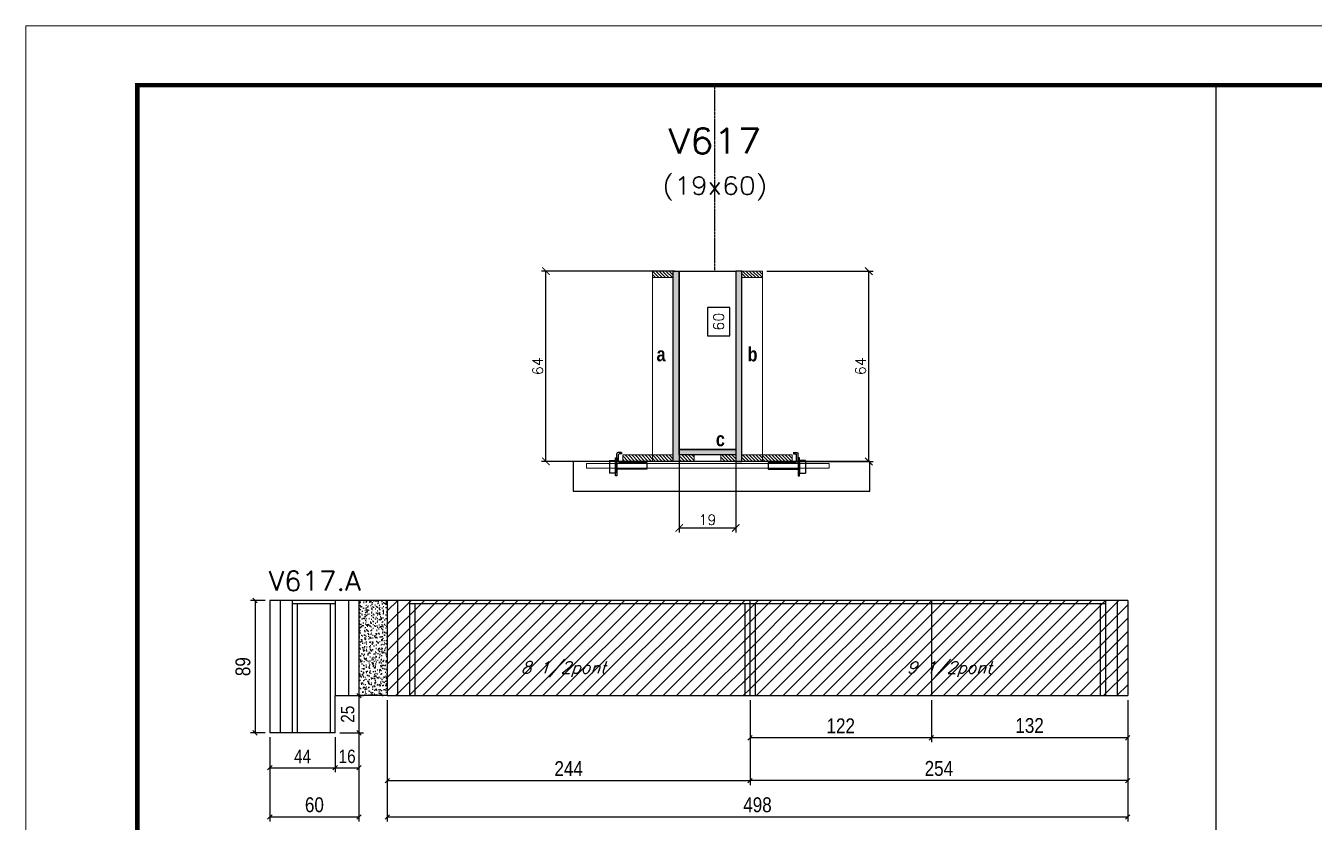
# Model space of a CAD drawing. Extents: x -20960 to -5926, y -2106 to 21915.
# Drawn here: x -7438 to -6572, y 15637 to 16173 of the extents above; entities that cross this region are included whole.
import ezdxf
from ezdxf.enums import TextEntityAlignment as Align

# ---------------------------------------------------------------- set-up
doc = ezdxf.new("R2010")
doc.units = 0
doc.linetypes.add('DASHED', pattern=[0.75, 0.5, -0.25])
doc.linetypes.add('HIDDEN', pattern=[0.375, 0.25, -0.125])
for name, color, linetype in [('barrote', 251, 'Continuous'), ('COTA', 241, 'Continuous'), ('Cota Seção (2x)', 4, 'Continuous'), ('detalhes', 4, 'Continuous'), ('Painéis', 200, 'Continuous'), ('presilha', 1, 'Continuous'), ('Reaproveitamento', 251, 'Continuous'), ('SARR_2.2x7', 40, 'Continuous'), ('SARR_3.5x7', 81, 'Continuous'), ('texto', 7, 'Continuous'), ('Texto de Titulo', 7, 'Continuous'), ('Texto Qtd Sarr', 242, 'Continuous')]:
    doc.layers.add(name, color=color, linetype=linetype)
for name, color, linetype, lineweight in [('CONCRETO', 251, 'Continuous', 25), ('Folhas', 255, 'Continuous', 9), ('Hachura', 251, 'Continuous', 9), ('Madeira', 126, 'Continuous', 18), ('SARRAFO DE PRESSAO', 251, 'DASHED', 9), ('SCO-___-LAJ', 2, 'Continuous', 0), ('Texto Seção', 7, 'Continuous', 15)]:
    doc.layers.add(name, color=color, linetype=linetype, lineweight=lineweight)
doc.styles.add('COTA TECNICA', font='techl___.ttf', dxfattribs={"height": 10})
doc.styles.add('COTA TECNICA-50', font='techl___.ttf', dxfattribs={"height": 9})
doc.styles.add('REGUA-120', font='ROMANS.shx', dxfattribs={"height": 15})
doc.styles.add('Romans', font='romans.shx')
doc.styles.add('TECNICA', font='techb___.ttf', dxfattribs={"height": 10})
doc.dimstyles.new('COTA PAINEL-50', dxfattribs={"dimtxt": 9, "dimasz": 3, "dimexe": 3, "dimexo": 3, "dimgap": 3, "dimtad": 1, "dimdec": 1, "dimzin": 12, "dimdsep": 46, "dimtxsty": 'COTA TECNICA-50', "dimblk1": 'OBLIQUE', "dimblk2": 'OBLIQUE', "dimsah": 1, "dimcen": 0.9, "dimclrd": 4, "dimclre": 4, "dimclrt": 240, "dimadec": 1, "dimazin": 3, "dimtfac": 1, "dimtdec": 1, "dimtmove": 0, "dimatfit": 3, "dimfxl": 1, "dimtolj": 1, "dimtzin": 12, "dimarcsym": 0})
doc.dimstyles.new('Cota Seção (2x)', dxfattribs={"dimtxt": 7, "dimasz": 5, "dimexe": 3, "dimexo": 3, "dimgap": 2, "dimtad": 3, "dimdec": 1, "dimlfac": 0.5, "dimzin": 12, "dimdsep": 46, "dimtxsty": 'Romans', "dimblk": 'ARCHTICK', "dimcen": 0, "dimclrd": 4, "dimclre": 4, "dimclrt": 1, "dimadec": 1, "dimazin": 3, "dimtfac": 1, "dimtdec": 1, "dimtmove": 0, "dimatfit": 3, "dimldrblk": 'OBLIQUE', "dimfxl": 1, "dimtolj": 1, "dimtzin": 12, "dimarcsym": 0})
doc.dimstyles.new('Cota Seção interna', dxfattribs={"dimtxt": 7, "dimasz": 6, "dimexe": 0.18, "dimexo": 2, "dimgap": -4, "dimtad": 3, "dimdec": 1, "dimlfac": 0.5, "dimzin": 12, "dimdsep": 46, "dimtxsty": 'Romans', "dimblk": 'ARCHTICK', "dimcen": 0.09, "dimse1": 1, "dimse2": 1, "dimsd1": 1, "dimsd2": 1, "dimclrd": 180, "dimclre": 5, "dimclrt": 1, "dimadec": 0, "dimazin": 3, "dimtfac": 1, "dimtdec": 1, "dimtofl": 0, "dimtmove": 0, "dimatfit": 3, "dimldrblk": 'ARCHTICK', "dimfxl": 1, "dimtolj": 1, "dimtzin": 0, "dimarcsym": 0})
doc.dimstyles.new('PAINEL', dxfattribs={"dimtxt": 10, "dimasz": 3, "dimexe": 3, "dimexo": 3, "dimgap": 3, "dimtad": 1, "dimdec": 1, "dimzin": 12, "dimdsep": 46, "dimtxsty": 'COTA TECNICA', "dimblk1": 'OBLIQUE', "dimblk2": 'OBLIQUE', "dimsah": 1, "dimcen": 0.9, "dimclrd": 4, "dimclre": 4, "dimclrt": 240, "dimadec": 1, "dimazin": 3, "dimtfac": 1, "dimtdec": 1, "dimtmove": 0, "dimatfit": 3, "dimfxl": 1, "dimtolj": 1, "dimtzin": 12, "dimarcsym": 0})
pattern_1 = [(315, (15957.631, 7649.8717), (1.12253202, 1.12253202), [])]
pattern_2 = [(315, (15957.631, 7576.2717), (1.12253202, 1.12253202), [])]
pattern_3 = [(45, (-145208.969, -16016.1105), (-4.49012806, 4.49012806), [])]

# ---------------------------------------------------------------- blocks, each defined once
blk = doc.blocks.new('9999999999')
at = {"layer": 'Folhas'}
blk.add_lwpolyline([(98138.98, 34190.21), (99623.98, 34190.21), (99623.98, 35240.21), (98138.98, 35240.21)], close=True, dxfattribs=at)
at = {"layer": 'Folhas', "color": 30, "const_width": 3}
blk.add_lwpolyline([(98213.98, 34230.21), (99583.98, 34230.21), (99583.98, 35200.21), (98213.98, 35200.21)], close=True, dxfattribs=at)
blk = doc.blocks.new('_Oblique')
at = {"color": 0, "linetype": 'ByBlock', "lineweight": -2}
blk.add_line((-0.5, -0.5), (0.5, 0.5), dxfattribs=at)
blk = doc.blocks.new('*D667')
at = {"layer": 'COTA', "color": 4, "linetype": 'ByBlock', "lineweight": -2, "transparency": 16777216}
for p, q in [((-7277.38, 15786.02), (-7287.31, 15786.02)), ((-7284.31, 15786.02), (-7284.31, 15697.02)), ((-7277.38, 15697.02), (-7287.31, 15697.02))]:
    blk.add_line(p, q, dxfattribs=at)
at = {"layer": 'Defpoints', "color": 0, "linetype": 'ByBlock', "transparency": 16777216}
for p in [(-7274.38, 15786.02), (-7284.31, 15697.02), (-7274.38, 15697.02)]:
    blk.add_point(p, dxfattribs=at)
at = {"layer": 'COTA', "color": 4, "linetype": 'ByBlock', "lineweight": -2, "transparency": 16777216, "xscale": 3, "yscale": 3, "zscale": 3}
for p, rotation in [((-7284.31, 15786.02), 90), ((-7284.31, 15697.02), 270)]:
    blk.add_blockref('_Oblique', p, dxfattribs=dict(at, rotation=rotation))
at = {"layer": 'COTA', "color": 240, "linetype": 'ByBlock', "transparency": 16777216, "insert": (-7292.41, 15741.52), "char_height": 10, "attachment_point": 5, "rotation": 90, "style": 'COTA TECNICA'}
blk.add_mtext('\\A1;89', dxfattribs=at)
blk = doc.blocks.new('*D668')
at = {"layer": 'COTA', "color": 4, "linetype": 'ByBlock', "lineweight": -2, "transparency": 16777216}
for p, q in [((-7214.38, 15719.02), (-7214.38, 15637.45)), ((-7274.38, 15694.02), (-7274.38, 15637.45)), ((-7274.38, 15640.45), (-7214.38, 15640.45))]:
    blk.add_line(p, q, dxfattribs=at)
at = {"layer": 'Defpoints', "color": 0, "linetype": 'ByBlock', "transparency": 16777216}
for p in [(-7214.38, 15722.02), (-7274.38, 15697.02), (-7214.38, 15640.45)]:
    blk.add_point(p, dxfattribs=at)
at = {"layer": 'COTA', "color": 4, "linetype": 'ByBlock', "lineweight": -2, "transparency": 16777216, "xscale": 3, "yscale": 3, "zscale": 3, "rotation": 180}
blk.add_blockref('_Oblique', (-7274.38, 15640.45), dxfattribs=at)
at = {"layer": 'COTA', "color": 4, "linetype": 'ByBlock', "lineweight": -2, "transparency": 16777216, "xscale": 3, "yscale": 3, "zscale": 3}
blk.add_blockref('_Oblique', (-7214.38, 15640.45), dxfattribs=at)
at = {"layer": 'COTA', "color": 240, "linetype": 'ByBlock', "transparency": 16777216, "insert": (-7244.38, 15648.56), "char_height": 10, "attachment_point": 5, "style": 'COTA TECNICA'}
blk.add_mtext('\\A1;60', dxfattribs=at)
blk = doc.blocks.new('*D669')
at = {"layer": 'COTA', "color": 4, "linetype": 'ByBlock', "lineweight": -2, "transparency": 16777216}
for p, q in [((-7195.38, 15719.02), (-7195.38, 15661.89)), ((-6951.38, 15719.02), (-6951.38, 15661.89)), ((-7195.38, 15664.89), (-6951.38, 15664.89))]:
    blk.add_line(p, q, dxfattribs=at)
at = {"layer": 'Defpoints', "color": 0, "linetype": 'ByBlock', "transparency": 16777216}
for p in [(-7195.38, 15722.02), (-6951.38, 15722.02), (-6951.38, 15664.89)]:
    blk.add_point(p, dxfattribs=at)
at = {"layer": 'COTA', "color": 4, "linetype": 'ByBlock', "lineweight": -2, "transparency": 16777216, "xscale": 3, "yscale": 3, "zscale": 3, "rotation": 180}
blk.add_blockref('_Oblique', (-7195.38, 15664.89), dxfattribs=at)
at = {"layer": 'COTA', "color": 4, "linetype": 'ByBlock', "lineweight": -2, "transparency": 16777216, "xscale": 3, "yscale": 3, "zscale": 3}
blk.add_blockref('_Oblique', (-6951.38, 15664.89), dxfattribs=at)
at = {"layer": 'COTA', "color": 240, "linetype": 'ByBlock', "transparency": 16777216, "insert": (-7073.38, 15672.96), "char_height": 10, "attachment_point": 5, "style": 'COTA TECNICA'}
blk.add_mtext('\\A1;244', dxfattribs=at)
blk = doc.blocks.new('*D670')
at = {"layer": 'COTA', "color": 4, "linetype": 'ByBlock', "lineweight": -2, "transparency": 16777216}
for p, q in [((-6951.38, 15719.02), (-6951.38, 15661.89)), ((-6697.38, 15719.02), (-6697.38, 15661.89)), ((-6697.38, 15664.89), (-6951.38, 15664.89))]:
    blk.add_line(p, q, dxfattribs=at)
at = {"layer": 'Defpoints', "color": 0, "linetype": 'ByBlock', "transparency": 16777216}
for p in [(-6951.38, 15722.02), (-6697.38, 15722.02), (-6951.38, 15664.89)]:
    blk.add_point(p, dxfattribs=at)
at = {"layer": 'COTA', "color": 4, "linetype": 'ByBlock', "lineweight": -2, "transparency": 16777216, "xscale": 3, "yscale": 3, "zscale": 3, "rotation": 180}
blk.add_blockref('_Oblique', (-6951.38, 15664.89), dxfattribs=at)
at = {"layer": 'COTA', "color": 4, "linetype": 'ByBlock', "lineweight": -2, "transparency": 16777216, "xscale": 3, "yscale": 3, "zscale": 3}
blk.add_blockref('_Oblique', (-6697.38, 15664.89), dxfattribs=at)
at = {"layer": 'COTA', "color": 240, "linetype": 'ByBlock', "transparency": 16777216, "insert": (-6824.38, 15673), "char_height": 10, "attachment_point": 5, "style": 'COTA TECNICA'}
blk.add_mtext('\\A1;254', dxfattribs=at)
blk = doc.blocks.new('*D671')
at = {"layer": 'COTA', "color": 4, "linetype": 'ByBlock', "lineweight": -2, "transparency": 16777216}
for p, q in [((-6829.38, 15719.02), (-6829.38, 15690.66)), ((-6697.38, 15719.02), (-6697.38, 15690.66)), ((-6697.38, 15693.66), (-6829.38, 15693.66))]:
    blk.add_line(p, q, dxfattribs=at)
at = {"layer": 'Defpoints', "color": 0, "linetype": 'ByBlock', "transparency": 16777216}
for p in [(-6829.38, 15722.02), (-6697.38, 15722.02), (-6829.38, 15693.66)]:
    blk.add_point(p, dxfattribs=at)
at = {"layer": 'COTA', "color": 4, "linetype": 'ByBlock', "lineweight": -2, "transparency": 16777216, "xscale": 3, "yscale": 3, "zscale": 3, "rotation": 180}
blk.add_blockref('_Oblique', (-6829.38, 15693.66), dxfattribs=at)
at = {"layer": 'COTA', "color": 4, "linetype": 'ByBlock', "lineweight": -2, "transparency": 16777216, "xscale": 3, "yscale": 3, "zscale": 3}
blk.add_blockref('_Oblique', (-6697.38, 15693.66), dxfattribs=at)
at = {"layer": 'COTA', "color": 240, "linetype": 'ByBlock', "transparency": 16777216, "insert": (-6763.38, 15701.87), "char_height": 10, "attachment_point": 5, "style": 'COTA TECNICA'}
blk.add_mtext('\\A1;132', dxfattribs=at)
blk = doc.blocks.new('*D672')
at = {"layer": 'COTA', "color": 4, "linetype": 'ByBlock', "lineweight": -2, "transparency": 16777216}
for p, q in [((-6951.38, 15719.02), (-6951.38, 15690.66)), ((-6829.38, 15719.02), (-6829.38, 15690.66)), ((-6829.38, 15693.66), (-6951.38, 15693.66))]:
    blk.add_line(p, q, dxfattribs=at)
at = {"layer": 'Defpoints', "color": 0, "linetype": 'ByBlock', "transparency": 16777216}
for p in [(-6951.38, 15722.02), (-6829.38, 15722.02), (-6951.38, 15693.66)]:
    blk.add_point(p, dxfattribs=at)
at = {"layer": 'COTA', "color": 4, "linetype": 'ByBlock', "lineweight": -2, "transparency": 16777216, "xscale": 3, "yscale": 3, "zscale": 3, "rotation": 180}
blk.add_blockref('_Oblique', (-6951.38, 15693.66), dxfattribs=at)
at = {"layer": 'COTA', "color": 4, "linetype": 'ByBlock', "lineweight": -2, "transparency": 16777216, "xscale": 3, "yscale": 3, "zscale": 3}
blk.add_blockref('_Oblique', (-6829.38, 15693.66), dxfattribs=at)
at = {"layer": 'COTA', "color": 240, "linetype": 'ByBlock', "transparency": 16777216, "insert": (-6890.38, 15701.71), "char_height": 10, "attachment_point": 5, "style": 'COTA TECNICA'}
blk.add_mtext('\\A1;122', dxfattribs=at)
blk = doc.blocks.new('_ArchTick')
at = {"color": 0, "linetype": 'ByBlock', "const_width": 0.15}
blk.add_lwpolyline([(-0.5, -0.5), (0.5, 0.5)], dxfattribs=at)
blk = doc.blocks.new('*D673')
at = {"layer": 'COTA', "color": 4, "lineweight": -2, "transparency": 16777216}
for p, q in [((-7001.99, 16007.52), (-7091.64, 16007.52)), ((-7088.64, 15879.52), (-7088.64, 16007.52)), ((-7039.99, 15879.52), (-7091.64, 15879.52))]:
    blk.add_line(p, q, dxfattribs=at)
at = {"layer": 'Defpoints', "color": 0, "transparency": 16777216}
for p in [(-7088.64, 16007.52), (-6998.99, 16007.52), (-7036.99, 15879.52)]:
    blk.add_point(p, dxfattribs=at)
at = {"layer": 'COTA', "color": 4, "lineweight": -2, "transparency": 16777216, "xscale": 5, "yscale": 5, "zscale": 5}
for p, rotation in [((-7088.64, 16007.52), 90), ((-7088.64, 15879.52), 270)]:
    blk.add_blockref('_ArchTick', p, dxfattribs=dict(at, rotation=rotation))
at = {"layer": 'COTA', "color": 1, "transparency": 16777216, "insert": (-7094.14, 15943.52), "char_height": 7, "attachment_point": 5, "rotation": 90, "style": 'Romans'}
blk.add_mtext('\\A1;64', dxfattribs=at)
blk = doc.blocks.new('*D674')
at = {"layer": 'COTA', "color": 4, "lineweight": -2, "transparency": 16777216}
for p, q in [((-6940, 16007.52), (-6868.51, 16007.52)), ((-6871.51, 15879.52), (-6871.51, 16007.52)), ((-6919.99, 15879.52), (-6868.51, 15879.52))]:
    blk.add_line(p, q, dxfattribs=at)
at = {"layer": 'Defpoints', "color": 0, "transparency": 16777216}
for p in [(-6943, 16007.52), (-6871.51, 16007.52), (-6922.99, 15879.52)]:
    blk.add_point(p, dxfattribs=at)
at = {"layer": 'COTA', "color": 4, "lineweight": -2, "transparency": 16777216, "xscale": 5, "yscale": 5, "zscale": 5}
for p, rotation in [((-6871.51, 16007.52), 90), ((-6871.51, 15879.52), 270)]:
    blk.add_blockref('_ArchTick', p, dxfattribs=dict(at, rotation=rotation))
at = {"layer": 'COTA', "color": 1, "transparency": 16777216, "insert": (-6877.01, 15943.52), "char_height": 7, "attachment_point": 5, "rotation": 90, "style": 'Romans'}
blk.add_mtext('\\A1;64', dxfattribs=at)
blk = doc.blocks.new('*D675')
at = {"layer": 'Cota Seção (2x)', "color": 180, "lineweight": -2, "transparency": 16777216}
for p, q in [((-6964.99, 15983.02), (-6979.99, 15983.02)), ((-6979.99, 15983.02), (-6979.99, 15964.02)), ((-6964.99, 15964.02), (-6964.99, 15983.02)), ((-6979.99, 15964.02), (-6964.99, 15964.02))]:
    blk.add_line(p, q, dxfattribs=at)
at = {"layer": 'Defpoints', "color": 0, "transparency": 16777216}
for p in [(-6961, 16007.52), (-6960.99, 16007.52), (-6960.99, 15887.52)]:
    blk.add_point(p, dxfattribs=at)
at = {"layer": 'Cota Seção (2x)', "color": 1, "transparency": 16777216, "insert": (-6972.49, 15973.52), "char_height": 7, "attachment_point": 5, "rotation": 90, "style": 'Romans'}
blk.add_mtext('\\A1;60', dxfattribs=at)
blk = doc.blocks.new('titulo1')
at = {"layer": 'Defpoints', "color": 252, "linetype": 'HIDDEN', "ltscale": 2}
blk.add_line((0, 0), (0, 125), dxfattribs=at)
at = {"layer": 'Defpoints', "style": 'Romans', "oblique": 15}
blk.add_attdef('FOLHA', text='', height=10, dxfattribs=at).set_placement((0, 15.58), align=Align.MIDDLE_CENTER)
at = {"layer": 'Texto Qtd Sarr', "color": 3, "style": 'Romans', "oblique": 15}
for tag, height, p in [('TITULO', 17, (0, 71.45)), ('SEÇÃO', 12, (0, 41.55))]:
    blk.add_attdef(tag, text='', height=height, dxfattribs=at).set_placement(p, align=Align.MIDDLE_CENTER)
blk = doc.blocks.new('PRESILHA METÁLICA 1')
at = {"layer": 'presilha'}
for p, q in [((0, 13), (6, 13)), ((0, 13), (0, 0)), ((6, 15.5), (7.5, 15.5)), ((6, -2.5), (6, 15.5)), ((6, 13), (6, 0)), ((7.5, 10.6), (7.5, 19.9)), ((7.5, 15.5), (7.5, -2.5)), ((12, 21), (8.6, 21)), ((9, 11.6), (9, 18.9)), ((12, 19.5), (9.6, 19.5)), ((12, 21), (12, 19.5)), ((6, 0), (0, 0)), ((37.5, 4.1), (7.5, 4.1)), ((37.5, 11), (9.6, 11)), ((37.5, 11), (37.5, 4.1)), ((7.5, -2.5), (6, -2.5))]:
    blk.add_line(p, q, dxfattribs=at)
for centre, radius, start, end in [((8.6, 19.9), 1.14, 90, 180), ((9.6, 18.9), 0.57, 90, 180), ((9.6, 11.6), 0.57, 180, 270)]:
    blk.add_arc(centre, radius, start, end, dxfattribs=at)
blk = doc.blocks.new('*D676')
at = {"layer": 'COTA', "color": 4, "lineweight": -2, "transparency": 16777216}
for p, q in [((-6998.99, 15880.92), (-6998.99, 15831.79)), ((-6960.99, 15880.92), (-6960.99, 15831.79)), ((-6998.99, 15834.79), (-6960.99, 15834.79))]:
    blk.add_line(p, q, dxfattribs=at)
at = {"layer": 'Defpoints', "color": 0, "transparency": 16777216}
for p in [(-6998.99, 15883.92), (-6960.99, 15883.92), (-6960.99, 15834.79)]:
    blk.add_point(p, dxfattribs=at)
at = {"layer": 'COTA', "color": 4, "lineweight": -2, "transparency": 16777216, "xscale": 5, "yscale": 5, "zscale": 5, "rotation": 180}
blk.add_blockref('_ArchTick', (-6998.99, 15834.79), dxfattribs=at)
at = {"layer": 'COTA', "color": 4, "lineweight": -2, "transparency": 16777216, "xscale": 5, "yscale": 5, "zscale": 5}
blk.add_blockref('_ArchTick', (-6960.99, 15834.79), dxfattribs=at)
at = {"layer": 'COTA', "color": 1, "transparency": 16777216, "insert": (-6979.99, 15840.29), "char_height": 7, "attachment_point": 5, "style": 'Romans'}
blk.add_mtext('\\A1;19', dxfattribs=at)
blk = doc.blocks.new('*D744')
at = {"layer": 'COTA', "color": 4, "lineweight": -2, "ltscale": 25, "transparency": 16777216}
for p, q in [((-7195.38, 15719.02), (-7195.38, 15637.45)), ((-6697.38, 15719.02), (-6697.38, 15637.45)), ((-7195.38, 15640.45), (-6697.38, 15640.45))]:
    blk.add_line(p, q, dxfattribs=at)
at = {"layer": 'Defpoints', "color": 0, "ltscale": 25, "transparency": 16777216}
for p in [(-7195.38, 15722.02), (-6697.38, 15722.02), (-6697.38, 15640.45)]:
    blk.add_point(p, dxfattribs=at)
at = {"layer": 'COTA', "color": 4, "lineweight": -2, "ltscale": 25, "transparency": 16777216, "xscale": 3, "yscale": 3, "zscale": 3, "rotation": 180}
blk.add_blockref('_Oblique', (-7195.38, 15640.45), dxfattribs=at)
at = {"layer": 'COTA', "color": 4, "lineweight": -2, "ltscale": 25, "transparency": 16777216, "xscale": 3, "yscale": 3, "zscale": 3}
blk.add_blockref('_Oblique', (-6697.38, 15640.45), dxfattribs=at)
at = {"layer": 'COTA', "color": 240, "ltscale": 25, "transparency": 16777216, "insert": (-6946.38, 15648.56), "char_height": 10, "attachment_point": 5, "style": 'COTA TECNICA'}
blk.add_mtext('\\A1;498', dxfattribs=at)
blk = doc.blocks.new('*D696')
at = {"layer": 'COTA', "color": 4, "lineweight": -2, "transparency": 16777216}
for p, q in [((-7274.38, 15694.02), (-7274.38, 15670.52)), ((-7230.38, 15694.02), (-7230.38, 15670.52)), ((-7274.38, 15673.52), (-7230.38, 15673.52))]:
    blk.add_line(p, q, dxfattribs=at)
at = {"layer": 'Defpoints', "color": 0, "transparency": 16777216}
for p in [(-7274.38, 15697.02), (-7230.38, 15697.02), (-7230.38, 15673.52)]:
    blk.add_point(p, dxfattribs=at)
at = {"layer": 'COTA', "color": 4, "lineweight": -2, "transparency": 16777216, "xscale": 3, "yscale": 3, "zscale": 3, "rotation": 180}
blk.add_blockref('_Oblique', (-7274.38, 15673.52), dxfattribs=at)
at = {"layer": 'COTA', "color": 4, "lineweight": -2, "transparency": 16777216, "xscale": 3, "yscale": 3, "zscale": 3}
blk.add_blockref('_Oblique', (-7230.38, 15673.52), dxfattribs=at)
at = {"layer": 'COTA', "color": 240, "transparency": 16777216, "insert": (-7252.38, 15681.09), "char_height": 9, "attachment_point": 5, "style": 'COTA TECNICA-50'}
blk.add_mtext('\\A1;44', dxfattribs=at)
blk = doc.blocks.new('*D697')
at = {"layer": 'COTA', "color": 4, "lineweight": -2, "transparency": 16777216}
for p, q in [((-7227.38, 15722.02), (-7211.38, 15722.02)), ((-7214.38, 15722.02), (-7214.38, 15697.02)), ((-7227.38, 15697.02), (-7211.38, 15697.02))]:
    blk.add_line(p, q, dxfattribs=at)
at = {"layer": 'Defpoints', "color": 0, "transparency": 16777216}
for p in [(-7230.38, 15722.02), (-7230.38, 15697.02), (-7214.38, 15697.02)]:
    blk.add_point(p, dxfattribs=at)
at = {"layer": 'COTA', "color": 4, "lineweight": -2, "transparency": 16777216, "xscale": 3, "yscale": 3, "zscale": 3}
for p, rotation in [((-7214.38, 15722.02), 90), ((-7214.38, 15697.02), 270)]:
    blk.add_blockref('_Oblique', p, dxfattribs=dict(at, rotation=rotation))
at = {"layer": 'COTA', "color": 240, "transparency": 16777216, "insert": (-7221.98, 15709.52), "char_height": 9, "attachment_point": 5, "rotation": 90, "style": 'COTA TECNICA-50'}
blk.add_mtext('\\A1;25', dxfattribs=at)
blk = doc.blocks.new('*D610')
at = {"layer": 'COTA', "color": 4, "lineweight": -2, "transparency": 16777216}
for p, q in [((-7214.38, 15719.02), (-7214.38, 15670.52)), ((-7230.38, 15694.02), (-7230.38, 15670.52)), ((-7230.38, 15673.52), (-7214.38, 15673.52))]:
    blk.add_line(p, q, dxfattribs=at)
at = {"layer": 'Defpoints', "color": 0, "transparency": 16777216}
for p in [(-7214.38, 15722.02), (-7230.38, 15697.02), (-7214.38, 15673.52)]:
    blk.add_point(p, dxfattribs=at)
at = {"layer": 'COTA', "color": 4, "lineweight": -2, "transparency": 16777216, "xscale": 3, "yscale": 3, "zscale": 3, "rotation": 180}
blk.add_blockref('_Oblique', (-7230.38, 15673.52), dxfattribs=at)
at = {"layer": 'COTA', "color": 4, "lineweight": -2, "transparency": 16777216, "xscale": 3, "yscale": 3, "zscale": 3}
blk.add_blockref('_Oblique', (-7214.38, 15673.52), dxfattribs=at)
at = {"layer": 'COTA', "color": 240, "transparency": 16777216, "insert": (-7222.38, 15681.12), "char_height": 9, "attachment_point": 5, "style": 'COTA TECNICA-50'}
blk.add_mtext('\\A1;16', dxfattribs=at)

msp = doc.modelspace()

# ---------------------------------------------------------------- hatches: boundary and pattern name
at = {"layer": 'COTA', "linetype": 'ByBlock'}
h = msp.add_hatch(dxfattribs=at)
h.set_pattern_fill('AR-CONC', color=256, scale=0.03)
h.set_pattern_definition([(50, (-140836.225, -15566.952), (5.46554007, -0.47817257), [0.5715, -6.2865]), (355, (-140836.225, -15566.952), (-1.05730264, 5.73170536), [0.4572, -5.02921753]), (100.4514447, (-140835.7696, -15566.992), (4.40823741, 5.25353256), [0.48570026, -5.34270734]), (46.1842, (-140836.225, -15565.428), (8.13237123, -1.26126984), [0.85725, -9.42975]), (96.6355576, (-140835.547, -15565.533), (7.122124, 7.42278374), [0.7285507, -8.01406824]), (351.184151, (-140836.225, -15565.428), (7.122124, 7.42278374), [0.685799, -7.54379196]), (21, (-140835.463, -15565.809), (4.54843174, -3.06795595), [0.5715, -6.2865]), (326, (-140835.463, -15565.809), (1.85406085, 5.52563898), [0.4572, -5.0292]), (71.451445, (-140835.084, -15566.065), (6.40249258, 2.45768307), [0.48570026, -5.34269813]), (37.5, (-140836.225, -15566.952), (0.092658098, 2.536651166), [0, -4.96824, 0, -5.1054, 0, -5.04825]), (7.5, (-140836.225, -15566.952), (2.004589875, 3.005417245), [0, -2.91084, 0, -4.85394, 0, -1.92405]), (327.5, (-140837.9243, -15566.952), (4.067717855, -0.17186232), [0, -1.905, 0, -5.9436, 0, -7.8867]), (317.5, (-140838.6863, -15566.952), (4.44387544, 0.76279473), [0, -2.4765, 0, -3.94716, 0, -5.6007])])
h.paths.add_polyline_path([(-7195.38, 15786.02), (-7214.38, 15786.02), (-7214.38, 15722.02), (-7195.38, 15722.02)])
at = {"layer": 'Hachura'}
h = msp.add_hatch(dxfattribs=at)
h.set_pattern_fill('ANSI31', color=256, scale=0.5, angle=270, style=0)
h.set_pattern_definition([(315, (15957.631, 7699.8717), (1.12253202, 1.12253202), [])])
h.paths.add_polyline_path([(-7002.99, 16003.12), (-7002.99, 16007.52), (-7016.99, 16007.52), (-7016.99, 16003.12)])
h = msp.add_hatch(color=256, dxfattribs=at)
h.dxf.hatch_style = 1
h.paths.add_polyline_path([(-7002.99, 16007.52), (-6998.99, 16007.52), (-6998.99, 15879.52), (-7002.99, 15879.52)])
h = msp.add_hatch(color=256, dxfattribs=at)
h.dxf.hatch_style = 1
h.paths.add_polyline_path([(-6957, 16007.52), (-6961, 16007.52), (-6960.99, 15879.52), (-6956.99, 15879.52)])
h = msp.add_hatch(dxfattribs=at)
h.set_pattern_fill('ANSI31', color=256, scale=0.5, angle=270, style=0)
h.set_pattern_definition([(315, (15957.6407, 7699.8717), (1.12253202, 1.12253202), [])])
h.paths.add_polyline_path([(-6957, 16003.12), (-6957, 16007.52), (-6943, 16007.52), (-6943, 16003.12)])
h = msp.add_hatch(color=256, dxfattribs=at)
h.dxf.hatch_style = 1
h.paths.add_polyline_path([(-6998.99, 15883.92), (-6998.99, 15887.52), (-6960.99, 15887.52), (-6960.99, 15883.92)])
h = msp.add_hatch(dxfattribs=at)
h.set_pattern_fill('ANSI31', color=256, scale=0.5, angle=270, style=0)
h.set_pattern_definition(pattern_1)
h.paths.add_polyline_path([(-7036.99, 15879.52), (-7036.99, 15883.92), (-7016.99, 15883.92), (-7016.99, 15879.52)])
h = msp.add_hatch(dxfattribs=at)
h.set_pattern_fill('ANSI31', color=256, scale=0.5, angle=270, style=0)
h.set_pattern_definition(pattern_2)
h.paths.add_polyline_path([(-7002.99, 15879.52), (-7002.99, 15883.92), (-7016.99, 15883.92), (-7016.99, 15879.52)])
h = msp.add_hatch(dxfattribs=at)
h.set_pattern_fill('ANSI31', color=256, scale=0.5, angle=270, style=0)
h.set_pattern_definition(pattern_1)
h.paths.add_polyline_path([(-6998.99, 15879.52), (-6998.99, 15883.92), (-6988.99, 15883.92), (-6988.99, 15879.52)])
h = msp.add_hatch(dxfattribs=at)
h.set_pattern_fill('ANSI31', color=256, scale=0.5, angle=270, style=0)
h.set_pattern_definition(pattern_1)
h.paths.add_polyline_path([(-6960.99, 15879.52), (-6960.99, 15883.92), (-6970.99, 15883.92), (-6970.99, 15879.52)])
h = msp.add_hatch(dxfattribs=at)
h.set_pattern_fill('ANSI31', color=256, scale=0.5, angle=270, style=0)
h.set_pattern_definition(pattern_2)
h.paths.add_polyline_path([(-6956.99, 15879.52), (-6956.99, 15883.92), (-6942.99, 15883.92), (-6942.99, 15879.52)])
h = msp.add_hatch(dxfattribs=at)
h.set_pattern_fill('ANSI31', color=256, scale=0.5, angle=270, style=0)
h.set_pattern_definition(pattern_1)
h.paths.add_polyline_path([(-6922.99, 15879.52), (-6922.99, 15883.92), (-6942.99, 15883.92), (-6942.99, 15879.52)])
at = {"layer": 'Reaproveitamento', "linetype": 'ByBlock'}
h = msp.add_hatch(dxfattribs=at)
h.set_pattern_fill('ANSI31', color=256, scale=2)
h.set_pattern_definition(pattern_3)
h.paths.add_polyline_path([(-6951.38, 15786.02), (-7195.38, 15786.02), (-7195.38, 15722.02), (-7050.38, 15722.02), (-6951.38, 15722.02)])
h.paths.add_polyline_path([(-7113.21, 15731.69), (-7045.6, 15731.69), (-7040.1, 15747.66), (-7107.72, 15747.66)], flags=24)
h = msp.add_hatch(dxfattribs=at)
h.set_pattern_fill('ANSI31', color=256, scale=2)
h.set_pattern_definition(pattern_3)
h.paths.add_polyline_path([(-6829.38, 15786.02), (-6951.38, 15786.02), (-6951.38, 15722.02), (-6829.38, 15722.02)])
h = msp.add_hatch(dxfattribs=at)
h.set_pattern_fill('ANSI31', color=256, scale=2)
h.set_pattern_definition(pattern_3)
h.paths.add_polyline_path([(-6697.38, 15786.02), (-6829.38, 15786.02), (-6829.38, 15722.02), (-6697.38, 15722.02)])

# ---------------------------------------------------------------- linework, layer by layer
at = {"layer": 'barrote'}
msp.add_lwpolyline([(-7070.44, 15859.52), (-6870.86, 15859.52), (-6870.86, 15879.52), (-7070.44, 15879.52)], close=True, dxfattribs=at)
at = {"layer": 'CONCRETO'}
msp.add_lwpolyline([(-6998.99, 16007.52), (-6960.99, 16007.52), (-6960.99, 15887.52), (-6998.99, 15887.52), (-6998.99, 16007.52)], close=True, dxfattribs=at)
at = {"layer": 'COTA', "linetype": 'ByBlock'}
for p, q in [((-6638, 16132.52), (-6638, 15361.76)), ((-7195.38, 15786.02), (-7214.38, 15786.02)), ((-7195.38, 15722.02), (-7214.38, 15722.02))]:
    msp.add_line(p, q, dxfattribs=at)
at = {"layer": 'Madeira'}
for points in [[(-7002.99, 16003.12), (-7002.99, 16007.52), (-7016.99, 16007.52), (-7016.99, 16003.12)], [(-7002.99, 16007.52), (-7016.99, 16007.52), (-7016.99, 15879.52), (-7002.99, 15879.52)], [(-6957, 16003.12), (-6957, 16007.52), (-6943, 16007.52), (-6943, 16003.12)], [(-6957, 16007.52), (-6943, 16007.52), (-6942.99, 15879.52), (-6956.99, 15879.52)], [(-7036.99, 15879.52), (-7036.99, 15883.92), (-7016.99, 15883.92), (-7016.99, 15879.52)], [(-7002.99, 15879.52), (-7002.99, 15883.92), (-7016.99, 15883.92), (-7016.99, 15879.52)], [(-6998.99, 15879.52), (-6998.99, 15883.92), (-6988.99, 15883.92), (-6988.99, 15879.52)], [(-6960.99, 15879.52), (-6960.99, 15883.92), (-6970.99, 15883.92), (-6970.99, 15879.52)], [(-6956.99, 15879.52), (-6956.99, 15883.92), (-6942.99, 15883.92), (-6942.99, 15879.52)], [(-6922.99, 15879.52), (-6922.99, 15883.92), (-6942.99, 15883.92), (-6942.99, 15879.52)]]:
    msp.add_lwpolyline(points, close=True, dxfattribs=at)
at = {"layer": 'Painéis', "linetype": 'ByBlock'}
for p, q in [((-7274.38, 15786.02), (-7274.38, 15697.02)), ((-7214.38, 15786.02), (-7274.38, 15786.02)), ((-7214.38, 15786.02), (-7214.38, 15722.02)), ((-6697.38, 15786.02), (-7195.38, 15786.02)), ((-7195.38, 15786.02), (-7195.38, 15722.02)), ((-6951.38, 15722.02), (-6951.38, 15786.02)), ((-6829.38, 15786.02), (-6829.38, 15722.02)), ((-6697.38, 15786.02), (-6697.38, 15722.02)), ((-7205.95, 15764.02), (-7206.1, 15764.02)), ((-7230.38, 15697.02), (-7230.38, 15722.02)), ((-7230.38, 15722.02), (-7214.38, 15722.02)), ((-7195.38, 15722.02), (-6697.38, 15722.02)), ((-7230.38, 15697.02), (-7274.38, 15697.02))]:
    msp.add_line(p, q, dxfattribs=at)
at = {"layer": 'Painéis'}
for points in [[(-7002.99, 16007.52), (-6998.99, 16007.52), (-6998.99, 15879.52), (-7002.99, 15879.52)], [(-6957, 16007.52), (-6961, 16007.52), (-6960.99, 15879.52), (-6956.99, 15879.52)], [(-6998.99, 15883.92), (-6998.99, 15887.52), (-6960.99, 15887.52), (-6960.99, 15883.92)]]:
    msp.add_lwpolyline(points, close=True, dxfattribs=at)
at = {"layer": 'SARR_2.2x7', "linetype": 'Continuous'}
for p, q in [((-7267.38, 15786.02), (-7267.38, 15697.02)), ((-7230.38, 15783.82), (-7259.38, 15783.82)), ((-7221.38, 15786.02), (-7221.38, 15722.02)), ((-7188.38, 15786.02), (-7188.38, 15722.02)), ((-6951.38, 15783.82), (-7180.38, 15783.82)), ((-6712.38, 15783.82), (-6951.38, 15783.82)), ((-6704.38, 15786.02), (-6704.38, 15722.02))]:
    msp.add_line(p, q, dxfattribs=at)
at = {"layer": 'SARR_3.5x7'}
for p, q in [((-7259.38, 15786.02), (-7259.38, 15697.02)), ((-7255.88, 15783.82), (-7255.88, 15697.02)), ((-7233.88, 15783.82), (-7233.88, 15697.02)), ((-7230.38, 15786.02), (-7230.38, 15722.02)), ((-7180.38, 15786.02), (-7180.38, 15722.02)), ((-7176.88, 15783.82), (-7176.88, 15722.02)), ((-6954.88, 15783.82), (-6954.88, 15722.02)), ((-6947.88, 15783.82), (-6947.88, 15722.02)), ((-6715.88, 15783.82), (-6715.88, 15722.02)), ((-6712.38, 15786.02), (-6712.38, 15722.02))]:
    msp.add_line(p, q, dxfattribs=at)
at = {"layer": 'SCO-___-LAJ', "color": 1}
msp.add_lwpolyline([(-7061.44, 15878.18), (-6898.18, 15878.18), (-6898.18, 15874.98), (-7061.44, 15874.98)], close=True, dxfattribs=at)

# ---------------------------------------------------------------- block references
at = {"layer": 'presilha', "yscale": 0.6666666666666666, "zscale": 0.6666666666666666}
for p, xscale in [((-7045.86, 15871.55), 0.6666666666666666), ((-6914.12, 15871.55), -0.6666666666666666)]:
    msp.add_blockref('PRESILHA METÁLICA 1', p, dxfattribs=dict(at, xscale=xscale))
at = {"layer": 'SARRAFO DE PRESSAO', "color": 6, "linetype": 'ByBlock'}
msp.add_blockref('9999999999', (-105577.48, -19067.69), dxfattribs=at)
at = {"layer": 'Texto Seção'}
ref = msp.add_blockref('titulo1', (-6974.99, 16007.52), dxfattribs=at)
ref.add_attrib('TITULO', 'V617', dxfattribs={"layer": 'Texto de Titulo', "color": 7, "height": 17, "style": 'Romans', "width": 1.1}).set_placement((-6974.99, 16095.02), align=Align.MIDDLE_CENTER)
ref.add_attrib('SEÇÃO', '(19x60)', dxfattribs={"layer": 'Texto de Titulo', "color": 7, "height": 12, "style": 'Romans', "width": 1.1}).set_placement((-6974.99, 16065.02), align=Align.MIDDLE_CENTER)

# ---------------------------------------------------------------- texts
at = {"layer": 'detalhes', "style": 'TECNICA'}
for s, p in [('a', (-7014.29, 15946.85)), ('b', (-6953.06, 15946.84)), ('c', (-6974.39, 15889.75))]:
    msp.add_text(s, height=9.6, dxfattribs=at).set_placement(p)
at = {"layer": 'texto', "color": 2, "char_height": 8, "attachment_point": 5, "style": 'Romans'}
for s, insert in [('{\\Q19;\\C256;8 1/2pont}', (-7076.85, 15739.67)), ('{\\Q19;\\C256;9 1/2pont}', (-6817.32, 15739.67))]:
    msp.add_mtext(s, dxfattribs=dict(at, insert=insert))
at = {"layer": 'Texto Seção', "style": 'REGUA-120', "width": 1.05}
msp.add_text('V617.A', height=13, dxfattribs=at).set_placement((-7275.24, 15792.64))

# ---------------------------------------------------------------- dimensions: what is measured, and where the dimension line sits
at = {"layer": 'COTA'}
for base, p1, p2, dimstyle, picture, middle in [((-7088.64, 16007.52), (-7036.99, 15879.52), (-6998.99, 16007.52), 'Cota Seção (2x)', '*D673', (-7094.14, 15943.52)), ((-6871.51, 16007.52), (-6922.99, 15879.52), (-6943, 16007.52), 'Cota Seção (2x)', '*D674', (-6877.01, 15943.52)), ((-7214.38, 15697.02), (-7230.38, 15722.02), (-7230.38, 15697.02), 'COTA PAINEL-50', '*D697', (-7221.98, 15709.52))]:
    dim = msp.add_linear_dim(base=base, p1=p1, p2=p2, angle=90, dimstyle=dimstyle, dxfattribs=at)
    dim.commit()
    dim.dimension.update_dxf_attribs({"geometry": picture, "text_midpoint": middle})
for base, p1, p2, dimstyle, picture, middle in [((-6960.99, 15834.79), (-6998.99, 15883.92), (-6960.99, 15883.92), 'Cota Seção (2x)', '*D676', (-6979.99, 15840.29)), ((-7214.38, 15673.52), (-7230.38, 15697.02), (-7214.38, 15722.02), 'COTA PAINEL-50', '*D610', (-7222.38, 15681.12)), ((-7230.38, 15673.52), (-7274.38, 15697.02), (-7230.38, 15697.02), 'COTA PAINEL-50', '*D696', (-7252.38, 15681.09))]:
    dim = msp.add_linear_dim(base=base, p1=p1, p2=p2, dimstyle=dimstyle, dxfattribs=at)
    dim.commit()
    dim.dimension.update_dxf_attribs({"geometry": picture, "text_midpoint": middle})
at = {"layer": 'COTA', "linetype": 'ByBlock'}
dim = msp.add_linear_dim(base=(-7284.31, 15697.02), p1=(-7274.38, 15786.02), p2=(-7274.38, 15697.02), angle=90, dimstyle='PAINEL', dxfattribs=at)
dim.commit()
dim.dimension.update_dxf_attribs({"geometry": '*D667', "text_midpoint": (-7292.41, 15741.52)})
for base, p1, p2, picture, middle in [((-7214.38, 15640.45), (-7274.38, 15697.02), (-7214.38, 15722.02), '*D668', (-7244.38, 15648.56)), ((-6951.38, 15664.89), (-7195.38, 15722.02), (-6951.38, 15722.02), '*D669', (-7073.38, 15672.96)), ((-6951.38, 15664.89), (-6697.38, 15722.02), (-6951.38, 15722.02), '*D670', (-6824.38, 15673)), ((-6951.38, 15693.66), (-6829.38, 15722.02), (-6951.38, 15722.02), '*D672', (-6890.38, 15701.71)), ((-6829.38, 15693.66), (-6697.38, 15722.02), (-6829.38, 15722.02), '*D671', (-6763.38, 15701.87))]:
    dim = msp.add_linear_dim(base=base, p1=p1, p2=p2, dimstyle='PAINEL', dxfattribs=at)
    dim.commit()
    dim.dimension.update_dxf_attribs({"geometry": picture, "text_midpoint": middle})
at = {"layer": 'COTA', "ltscale": 25}
dim = msp.add_linear_dim(base=(-6697.38, 15640.45), p1=(-7195.38, 15722.02), p2=(-6697.38, 15722.02), dimstyle='PAINEL', dxfattribs=at)
dim.commit()
dim.dimension.update_dxf_attribs({"geometry": '*D744', "text_midpoint": (-6946.38, 15648.56)})
at = {"layer": 'Cota Seção (2x)'}
dim = msp.add_linear_dim(base=(-6960.99, 16007.52), p1=(-6960.99, 15887.52), p2=(-6961, 16007.52), angle=90, dimstyle='Cota Seção interna', dxfattribs=at)
dim.commit()
dim.dimension.update_dxf_attribs({"geometry": '*D675', "text_midpoint": (-6960.99, 15973.52), "dimtype": 160})

doc.saveas('drawing.dxf')
